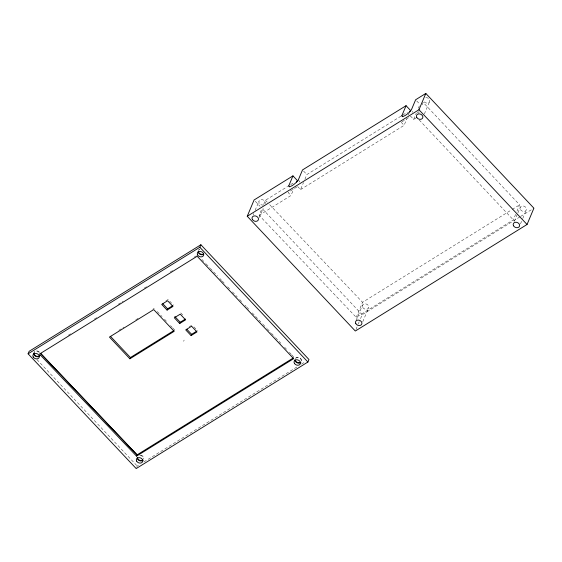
<?xml version="1.0" encoding="UTF-8"?>
<svg xmlns="http://www.w3.org/2000/svg" width="562" height="562" viewBox="0 0 562 562"><rect width="100%" height="100%" fill="white"/><g stroke="black" fill="none" stroke-linecap="round" stroke-linejoin="round"><path stroke-width="0.42" stroke-dasharray="2.81 2.11" d="M183.619 341.324L184.146 340.073M136.714 467.31L137.24 466.06L139.474 464.676M253.153 215.035L253.806 213.483M255.113 210.378L259.026 201.07M515.642 214.333L513.317 219.875L356.224 317.34L259.124 215.295L261.787 208.959M263.782 204.21L265.447 200.255L287.674 186.465M259.314 217.557L263.227 208.242M259.124 215.295L290.983 195.527L293.645 189.19M297.642 186.514L300.544 189.598L303.536 182.474M304.871 179.306L306.866 174.557L407.429 112.161M300.544 189.598L404.092 125.354L406.755 119.018M408.412 115.062L409.08 113.475M401.921 121.814L410.745 116.341L413.646 119.418L416.309 113.088M418.304 108.34L419.301 105.965M417.552 113.032L418.205 111.48M418.5 113.489L419.161 111.901M422.16 104.778L423.158 102.403L519.639 204.835L516.977 211.164M424.359 114.002L429.579 101.589M356.224 317.34L362.546 302.3L511.448 209.914M356.28 320.017L362.476 305.278M355.978 329.473L357.938 324.822M358.261 324.042L359.237 321.717M360.544 318.612L362.174 314.734L519.773 216.953M362.764 321.759L368.637 307.793M514.314 221.393L517.574 213.63M517.904 212.858L520.187 207.427M520.475 223.908L522.428 219.257M522.758 218.477L526.341 209.949M290.638 184.624L294.348 182.327M296.905 186.97L288.081 192.443L290.983 195.527M413.646 119.418L416.196 117.837M68.255 335.289L71.234 333.449M94.297 319.139L97.268 317.291M118.097 304.365L123.303 301.134M144.132 288.215L147.111 286.367M170.174 272.057L173.145 270.21M193.974 257.291L196.953 255.443M165.916 300.86L168.129 299.49L173.496 305.187M118.828 330.323L123.998 327.119M135.807 319.792L138.758 317.959M152.78 309.255L154.255 308.341M189.197 326.81L192.141 324.984M512.193 209.457L519.639 204.835M520.517 216.489L533.9 208.186M143.935 461.908L298.562 365.967M301.534 364.127L305.25 361.816M265.447 200.255L267.259 202.158M269.669 204.687L362.546 302.3M416.702 100.914L419.969 104.384M419.231 119.987L513.317 219.875M401.191 122.27L404.092 125.354M303.599 171.087L306.866 174.557M298.296 179.959L299.75 181.505A7.208 2.164 -43.3 0 1 298.977 182.502M255.288 201.259L260.094 206.359M262.496 208.909L362.174 314.734M201.891 259.433L205.488 263.255M206.085 263.887L209.682 267.709M210.279 268.341L217.473 275.977M219.868 278.52L221.667 280.431M222.264 281.063L224.66 283.613M227.659 286.796L230.055 289.339M232.45 291.882L237.248 296.975M239.644 299.518L242.039 302.061M245.039 305.243L246.233 306.515M246.837 307.154L249.83 310.329M252.226 312.879L262.419 323.691M263.016 324.33L266.613 328.145M267.21 328.784L270.807 332.599M271.404 333.238L275.001 337.052M275.598 337.692L281.59 344.049M284.59 347.232L286.985 349.775M289.381 352.325L291.179 354.229M291.783 354.868L293.575 356.779M180.753 312.886L183.732 316.055M193.932 326.88L197.508 330.681M157.262 311.538L162.081 316.645M164.483 319.202L166.893 321.752M170.504 325.588L172.309 327.505M172.906 328.145L174.712 330.056M36.959 359.596L137.24 466.06M263.585 204.947A3.33 2.627 22.8 0 1 258.942 202.46A3.33 2.627 22.8 0 1 262.25 199.65A3.33 2.627 22.8 0 1 265.18 203.592M425.813 97.584A3.33 2.627 22.8 0 1 429.586 99.959A3.33 2.627 22.8 0 1 427.731 103.008A3.33 2.627 22.8 0 1 423.629 101.16M412.852 111.325A7.208 2.164 -43.3 0 1 412.079 112.33M139.776 455.494A3.33 2.627 22.8 0 1 143.696 458.817M301.401 360.973A3.33 2.627 22.8 0 0 298.745 357.804A3.33 2.627 22.8 0 0 295.092 359.125L295.254 358.753A3.33 2.627 22.8 0 1 299.314 357.572A3.33 2.627 22.8 0 1 301.408 361.268M39.403 352.55A3.33 2.627 22.8 0 0 33.931 352.767L34.092 352.395A3.33 2.627 22.8 0 1 36.895 350.92A3.33 2.627 22.8 0 1 40.043 352.817M198.688 250.181A3.33 2.627 22.8 0 1 199.924 249.416M140.774 455.178A3.33 2.627 22.8 0 1 143.851 458.444M198.491 250.392A3.33 2.627 22.8 0 1 199.391 249.345M520.391 209.521A3.33 2.627 22.8 0 0 525.983 210.532A3.33 2.627 22.8 0 0 523.412 206.001A3.33 2.627 22.8 0 0 520.391 209.521M362.687 307.372A3.33 2.627 22.8 0 0 368.279 308.383A3.33 2.627 22.8 0 0 365.707 303.852A3.33 2.627 22.8 0 0 362.687 307.372"/><path stroke-width="0.84" d="M28.1 353.814L29.154 351.306L200.88 244.758L308.967 359.511L307.913 362.019L136.187 468.567L28.1 353.814L199.826 247.266L200.88 244.758M129.899 358.788L174.185 331.313L153.728 309.592L109.442 337.074L129.899 358.788L130.426 357.537L173.974 330.519M167.076 310.098L172.97 306.445L167.602 300.74L161.708 304.4L167.076 310.098L167.602 308.847L172.759 305.644M179.7 323.501L185.593 319.841L180.226 314.144L174.332 317.797L179.7 323.501L180.226 322.244L185.383 319.047M136.559 456.133L293.652 358.668L197.171 256.237L39.459 354.081L136.559 456.133L137.086 454.876L293.434 357.875M191.087 335.591L196.981 331.931L191.614 326.234L185.72 329.894L191.087 335.591L191.614 334.334L196.77 331.137M409.747 111.894L410.415 110.314L406.059 105.691L401.844 115.716A7.208 2.164 -43.3 0 0 405.567 115.259A7.208 2.164 -43.3 0 0 411.405 109.787L415.62 99.762L425.813 93.433L533.9 208.186L527.051 224.484L355.325 331.025L247.238 216.272L254.087 199.981L292.957 175.864L297.305 180.486L296.645 182.067M289.711 186.921L288.742 185.889L292.957 175.864M247.238 216.272L418.964 109.73L425.813 93.433M406.059 105.691L302.511 169.935L298.296 179.959A7.208 2.164 -43.3 0 1 292.465 185.432A7.208 2.164 -43.3 0 1 288.742 185.889M40.59 353.463L137.086 454.876L40.626 353.386M418.964 109.73L527.051 224.484M401.844 115.716L402.813 116.741M199.826 247.266L307.913 362.019M162.832 303.782L167.602 308.847M174.859 316.547L180.226 322.244M186.844 329.269L191.614 334.334M110.574 336.455L130.426 357.537M300.895 362.237A3.33 2.627 22.8 0 1 297.193 362.827A3.33 2.627 22.8 0 1 294.945 359.799M143.184 460.081A3.33 2.627 22.8 0 1 139.481 460.671A3.33 2.627 22.8 0 1 137.24 457.651M39.733 355.879A3.33 2.627 22.8 0 1 36.031 356.47A3.33 2.627 22.8 0 1 33.783 353.442M203.585 254.34A3.33 2.627 22.8 0 1 200.037 254.284A3.33 2.627 22.8 0 1 198.182 251.446M300.508 362.321A3.33 2.627 22.8 0 1 295.176 360.137M142.797 460.173A3.33 2.627 22.8 0 1 137.465 457.988M39.888 355.5A3.33 2.627 22.8 0 1 36.6 356.238A3.33 2.627 22.8 0 1 34.015 353.779M203.746 253.961A3.33 2.627 22.8 0 1 198.414 251.783M355.837 323.663A3.33 2.627 22.8 0 0 361.429 324.674A3.33 2.627 22.8 0 0 358.858 320.143A3.33 2.627 22.8 0 0 355.837 323.663M513.542 225.812A3.33 2.627 22.8 0 0 519.133 226.83A3.33 2.627 22.8 0 0 516.562 222.299A3.33 2.627 22.8 0 0 513.542 225.812M252.38 219.454A3.33 2.627 22.8 0 0 257.972 220.473A3.33 2.627 22.8 0 0 255.408 215.941A3.33 2.627 22.8 0 0 252.38 219.454M416.779 117.458A3.33 2.627 22.8 0 0 422.371 118.47A3.33 2.627 22.8 0 0 419.8 113.938A3.33 2.627 22.8 0 0 416.779 117.458M33.242 356.996A3.33 2.627 22.8 0 0 38.834 358.008A3.33 2.627 22.8 0 0 36.27 353.477A3.33 2.627 22.8 0 0 33.242 356.996M136.699 461.198A3.33 2.627 22.8 0 0 142.291 462.217A3.33 2.627 22.8 0 0 139.72 457.686A3.33 2.627 22.8 0 0 136.699 461.198M197.641 254.993A3.33 2.627 22.8 0 0 203.233 256.005A3.33 2.627 22.8 0 0 200.662 251.474A3.33 2.627 22.8 0 0 197.641 254.993M294.404 363.354A3.33 2.627 22.8 0 0 299.996 364.366A3.33 2.627 22.8 0 0 297.431 359.835A3.33 2.627 22.8 0 0 294.404 363.354"/></g></svg>
